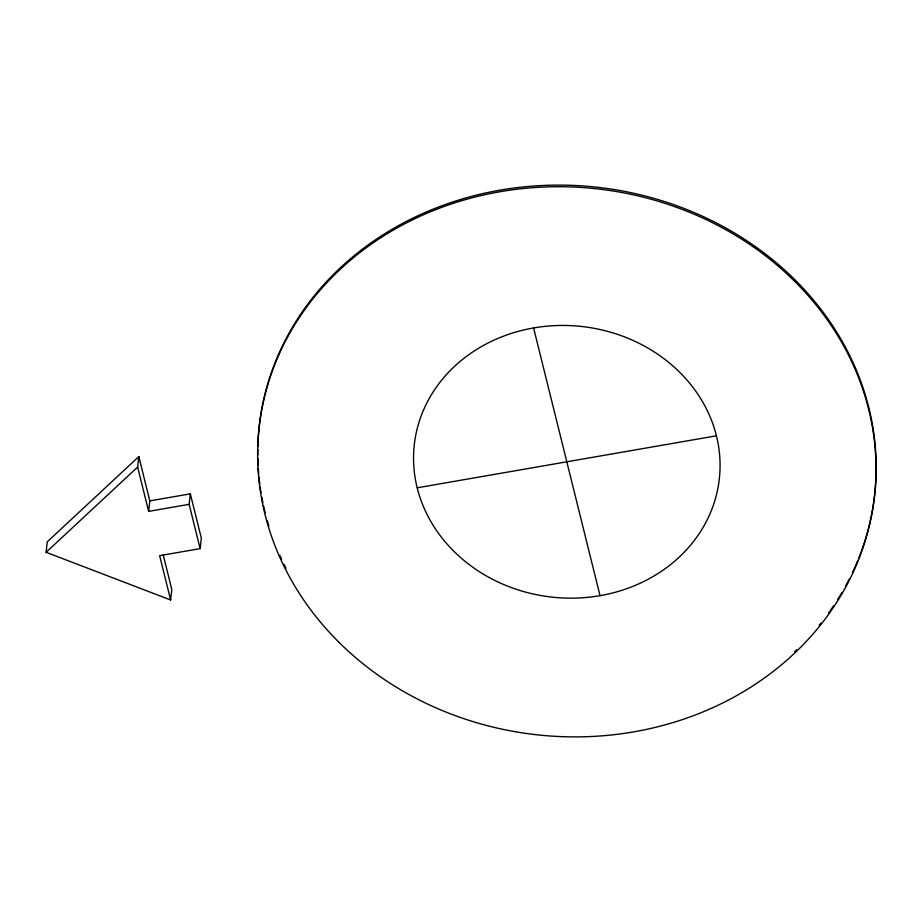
<?xml version="1.0" encoding="UTF-8"?>
<svg xmlns="http://www.w3.org/2000/svg" width="922" height="922" viewBox="0 0 922 922"><rect width="100%" height="100%" fill="white"/><g stroke="black" fill="none" stroke-linecap="round" stroke-linejoin="round"><path stroke-width="1.38" d="M163.217 554.871L171.803 589.481L170.628 599.968L46.1 552.29L47.276 541.802L138.819 456.586L149.813 500.888L148.638 511.376L189.148 504.334L190.324 493.846L149.813 500.888M148.638 511.376L137.643 467.074L138.819 456.586M170.628 599.968L159.633 555.666L200.143 548.625L201.319 538.137L190.324 493.846M46.1 552.29L137.643 467.074M417.193 487.807L716.429 435.806M533.596 327.944A153.467 136.133 6.4 0 1 712.994 506.213A153.467 136.133 6.4 0 1 453.843 551.252A153.467 136.133 6.4 0 1 533.596 327.944L600.026 595.658M189.148 504.334L200.143 548.625M861.436 551.114A309.608 274.629 6.4 0 1 858.935 557.695M857.875 560.322A309.608 274.629 6.4 0 1 852.712 572.055M849.577 578.509A309.608 274.629 6.4 0 1 845.555 586.138M842.005 592.408A309.608 274.629 6.4 0 1 837.499 599.796M833.58 605.823A309.608 274.629 6.4 0 1 828.659 612.888M820.972 623.053A309.608 274.629 6.4 0 1 819.185 625.266M796.723 649.687A309.608 274.629 6.4 0 1 794.626 651.693M285.97 568.229A309.608 274.629 6.4 0 1 284.057 564.402M281.59 559.239A309.608 274.629 6.4 0 1 279.815 555.332M268.878 526.093A309.608 274.629 6.4 0 1 267.288 520.723M265.144 512.655A309.608 274.629 6.4 0 1 263.508 505.625M262.908 502.79A309.608 274.629 6.4 0 1 261.802 497.096M261.053 492.809A309.608 274.629 6.4 0 1 260.177 487.058M259.797 484.177A309.608 274.629 6.4 0 1 258.978 476.951M258.713 474.058A309.608 274.629 6.4 0 1 258.275 468.272M258.114 465.38A309.608 274.629 6.4 0 1 257.849 458.165M257.803 455.284A309.608 274.629 6.4 0 1 257.814 449.533M257.872 446.674A309.608 274.629 6.4 0 1 617.417 190.082A309.608 274.629 6.4 0 1 861.909 549.789M338.916 642.254A309.608 274.629 6.4 0 0 861.724 551.402A309.608 274.629 6.4 0 0 499.793 191.764A309.608 274.629 6.4 0 0 338.916 642.254"/></g></svg>
